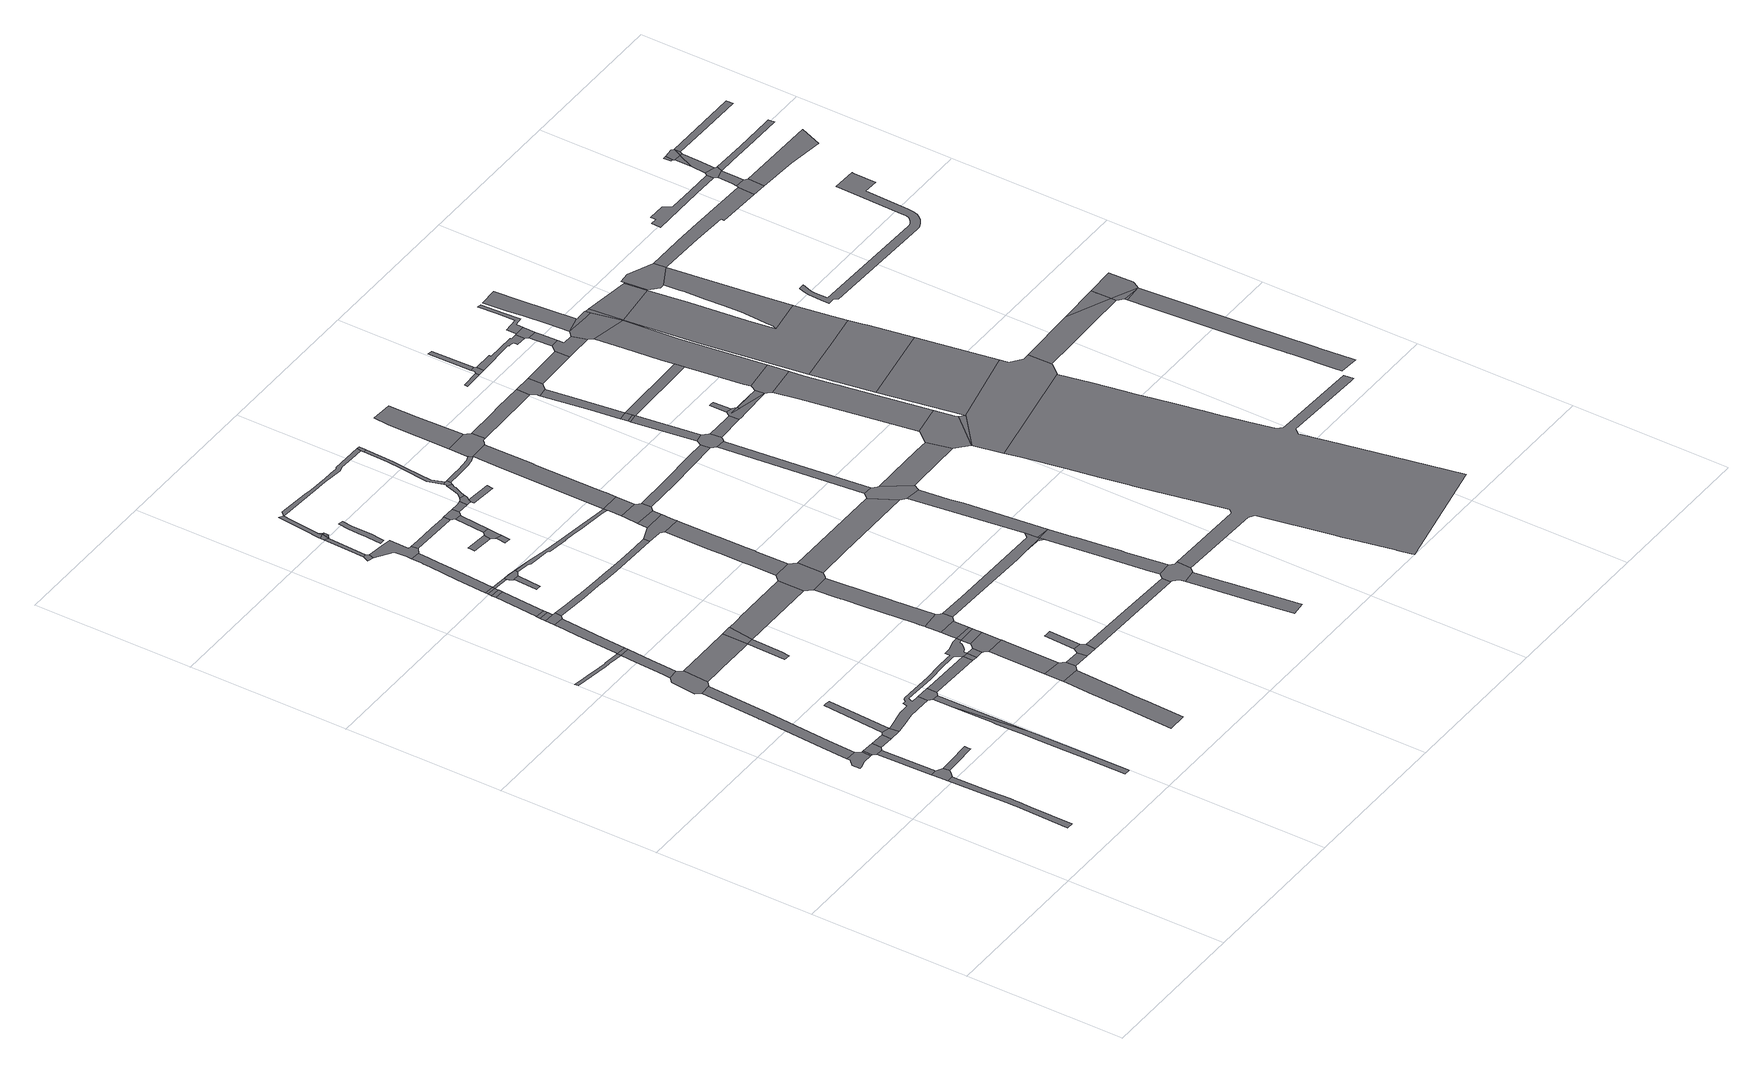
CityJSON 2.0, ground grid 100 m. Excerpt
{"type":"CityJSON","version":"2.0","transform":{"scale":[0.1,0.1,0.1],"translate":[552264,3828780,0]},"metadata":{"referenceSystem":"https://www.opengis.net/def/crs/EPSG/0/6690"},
"CityObjects":{
"road1":{"type":"Road","attributes":{"RoadStructureAttribute.sectionType":"1"},"geometry":[{"type":"MultiSurface","lod":"1","boundaries":[[[0,1,2,3,4,5,6,7,8,9,10,11,12,13,14]]]}]},
"road2":{"type":"Road","geometry":[{"type":"MultiSurface","lod":"1","boundaries":[[[15,16,17,18,19,20,21,22,23]]]}]},
"road3":{"type":"Road","geometry":[{"type":"MultiSurface","lod":"1","boundaries":[[[24,25,26,8,7,27,28,29]]]}]},
"road4":{"type":"Road","attributes":{"RoadStructureAttribute.sectionType":"1"},"geometry":[{"type":"MultiSurface","lod":"1","boundaries":[[[30,25,24,31]]]}]},
"road5":{"type":"Road","attributes":{"RoadStructureAttribute.sectionType":"1"},"geometry":[{"type":"MultiSurface","lod":"1","boundaries":[[[22,21,32,33]]]}]},
"road6":{"type":"Road","geometry":[{"type":"MultiSurface","lod":"1","boundaries":[[[33,32,30,31,34,35]]]}]},
"road7":{"type":"Road","attributes":{"RoadStructureAttribute.sectionType":"1"},"geometry":[{"type":"MultiSurface","lod":"1","boundaries":[[[36,37,38,39,40,29,28]]]}]},
"road8":{"type":"Road","attributes":{"RoadStructureAttribute.sectionType":"1"},"geometry":[{"type":"MultiSurface","lod":"1","boundaries":[[[41,42,43,44,45,46,47,48,15,23]]]}]},
"road9":{"type":"Road","attributes":{"RoadStructureAttribute.sectionType":"1"},"geometry":[{"type":"MultiSurface","lod":"1","boundaries":[[[35,34,49,50]]]}]},
"road10":{"type":"Road","geometry":[{"type":"MultiSurface","lod":"1","boundaries":[[[51,50,49,52,53]]]}]},
"road11":{"type":"Road","attributes":{"RoadStructureAttribute.sectionType":"1"},"geometry":[{"type":"MultiSurface","lod":"1","boundaries":[[[54,55,56,51,53]]]}]},
"road12":{"type":"Road","attributes":{"RoadStructureAttribute.sectionType":"1"},"geometry":[{"type":"MultiSurface","lod":"1","boundaries":[[[57,58,59,60,61,62,63,64,65,66,67,68,69,70,71]]]}]},
"road13":{"type":"Road","geometry":[{"type":"MultiSurface","lod":"1","boundaries":[[[72,73,74,75,76,77,44,43,78,79,80]]]}]},
"road14":{"type":"Road","attributes":{"RoadStructureAttribute.sectionType":"1"},"geometry":[{"type":"MultiSurface","lod":"1","boundaries":[[[81,82,83,84,85,86,87,88,89,90,91,92,93,94,95,96]]]}]},
"road15":{"type":"Road","attributes":{"RoadStructureAttribute.sectionType":"1"},"geometry":[{"type":"MultiSurface","lod":"1","boundaries":[[[70,97,98,99,74,73,100,101,102]]]}]},
"road16":{"type":"Road","geometry":[{"type":"MultiSurface","lod":"1","boundaries":[[[71,70,102,103]]]}]},
"road17":{"type":"Road","attributes":{"RoadStructureAttribute.sectionType":"1"},"geometry":[{"type":"MultiSurface","lod":"1","boundaries":[[[104,81,96,105,106]]]}]},
"road18":{"type":"Road","attributes":{"RoadStructureAttribute.sectionType":"1"},"geometry":[{"type":"MultiSurface","lod":"1","boundaries":[[[107,108,109,110,111,71,103,112,113,114,115]]]}]},
"road19":{"type":"Road","attributes":{"RoadStructureAttribute.sectionType":"1"},"geometry":[{"type":"MultiSurface","lod":"1","boundaries":[[[116,80,79,117,118,119,120,121]]]}]},
"road20":{"type":"Road","geometry":[{"type":"MultiSurface","lod":"1","boundaries":[[[122,123,104,106,124,125]]]}]},
"road21":{"type":"Road","geometry":[{"type":"MultiSurface","lod":"1","boundaries":[[[126,107,115,127,128,129]]]}]},
"road22":{"type":"Road","attributes":{"RoadStructureAttribute.sectionType":"1"},"geometry":[{"type":"MultiSurface","lod":"1","boundaries":[[[130,131,132,133,134,135,136,137,138,139,140,141,142,143,144,145,146,147,148,149,150,151,152,53,52,153,154,155,123,122,156,157,158,159,160,161,162,163,164,165,166,167,168,169,170,171,172,173,174,175,176,177]]]}]},
"road23":{"type":"Road","attributes":{"RoadStructureAttribute.sectionType":"1"},"geometry":[{"type":"MultiSurface","lod":"1","boundaries":[[[178,179,126,129,180]]]}]},
"road24":{"type":"Road","geometry":[{"type":"MultiSurface","lod":"1","boundaries":[[[181,178,180,182,183]]]}]},
"road25":{"type":"Road","geometry":[{"type":"MultiSurface","lod":"1","boundaries":[[[120,184,185,186,187]]]}]},
"road26":{"type":"Road","attributes":{"RoadStructureAttribute.sectionType":"1"},"geometry":[{"type":"MultiSurface","lod":"1","boundaries":[[[188,183,182,189,190]]]}]},
"road27":{"type":"Road","geometry":[{"type":"MultiSurface","lod":"1","boundaries":[[[191,188,190,192]]]}]},
"road28":{"type":"Road","attributes":{"RoadStructureAttribute.sectionType":"1"},"geometry":[{"type":"MultiSurface","lod":"1","boundaries":[[[193,125,124,194,195,170]]]}]},
"road29":{"type":"Road","attributes":{"RoadStructureAttribute.sectionType":"1"},"geometry":[{"type":"MultiSurface","lod":"1","boundaries":[[[196,197,191,192,198,199]]]}]},
"road30":{"type":"Road","geometry":[{"type":"MultiSurface","lod":"1","boundaries":[[[200,121,120,187,201]]]}]},
"road31":{"type":"Road","geometry":[{"type":"MultiSurface","lod":"1","boundaries":[[[202,196,199,203]]]}]},
"road32":{"type":"Road","attributes":{"RoadStructureAttribute.sectionType":"1"},"geometry":[{"type":"MultiSurface","lod":"1","boundaries":[[[204,205,206,207,208,209,210,211,212,213,214,215,216,217,218,219]]]}]},
"road33":{"type":"Road","attributes":{"RoadStructureAttribute.sectionType":"1"},"geometry":[{"type":"MultiSurface","lod":"1","boundaries":[[[203,199,220,221]]]}]},
"road34":{"type":"Road","geometry":[{"type":"MultiSurface","lod":"1","boundaries":[[[203,221,222]]]}]},
"road35":{"type":"Road","attributes":{"RoadStructureAttribute.sectionType":"1"},"geometry":[{"type":"MultiSurface","lod":"1","boundaries":[[[223,224,225,226,227,228,202,203,229,230,231,232,233,234,235]]]}]},
"road36":{"type":"Road","geometry":[{"type":"MultiSurface","lod":"1","boundaries":[[[236,237,238,239,240,241]]]}]},
"road37":{"type":"Road","geometry":[{"type":"MultiSurface","lod":"1","boundaries":[[[242,243,244,245,246]]]}]},
"road38":{"type":"Road","attributes":{"RoadStructureAttribute.sectionType":"1"},"geometry":[{"type":"MultiSurface","lod":"1","boundaries":[[[247,248,236,241,249,250]]]}]},
"road39":{"type":"Road","attributes":{"RoadStructureAttribute.sectionType":"1"},"geometry":[{"type":"MultiSurface","lod":"1","boundaries":[[[221,220,251,252,242,246,253,254,255,256]]]}]},
"road40":{"type":"Road","geometry":[{"type":"MultiSurface","lod":"1","boundaries":[[[170,195,257,171]]]}]},
"road41":{"type":"Road","geometry":[{"type":"MultiSurface","lod":"1","boundaries":[[[258,222,221,256,259]]]}]},
"road42":{"type":"Road","attributes":{"RoadStructureAttribute.sectionType":"1"},"geometry":[{"type":"MultiSurface","lod":"1","boundaries":[[[260,261,262,240,239,263,264,265,223,235,266,267]]]}]},
"road43":{"type":"Road","geometry":[{"type":"MultiSurface","lod":"1","boundaries":[[[268,269,204,219,270,271,272,273]]]}]},
"road44":{"type":"Road","geometry":[{"type":"MultiSurface","lod":"1","boundaries":[[[274,275,247,250,276]]]}]},
"road45":{"type":"Road","attributes":{"RoadStructureAttribute.sectionType":"1"},"geometry":[{"type":"MultiSurface","lod":"1","boundaries":[[[171,257,277,278,279]]]}]},
"road46":{"type":"Road","geometry":[{"type":"MultiSurface","lod":"1","boundaries":[[[276,250,280]]]}]},
"road47":{"type":"Road","geometry":[{"type":"MultiSurface","lod":"1","boundaries":[[[281,274,276]]]}]},
"road48":{"type":"Road","geometry":[{"type":"MultiSurface","lod":"1","boundaries":[[[282,283,281,276,280]]]}]},
"road49":{"type":"Road","geometry":[{"type":"MultiSurface","lod":"1","boundaries":[[[284,274,281]]]}]},
"road50":{"type":"Road","attributes":{"RoadStructureAttribute.sectionType":"1"},"geometry":[{"type":"MultiSurface","lod":"1","boundaries":[[[285,286,287,268,273,288,289]]]}]},
"road51":{"type":"Road","geometry":[{"type":"MultiSurface","lod":"1","boundaries":[[[259,256,290]]]}]},
"road52":{"type":"Road","attributes":{"RoadStructureAttribute.sectionType":"1"},"geometry":[{"type":"MultiSurface","lod":"1","boundaries":[[[291,292,293,201,187,294,295]]]}]},
"road53":{"type":"Road","attributes":{"RoadStructureAttribute.sectionType":"1"},"geometry":[{"type":"MultiSurface","lod":"1","boundaries":[[[296,297,298,299,300,275,274,284,301,302,303]]]}]},
"road54":{"type":"Road","attributes":{"RoadStructureAttribute.sectionType":"1"},"geometry":[{"type":"MultiSurface","lod":"1","boundaries":[[[304,305,306,307,308,309,310,311,312,128,127,313,314,315,316,317,318,319]]]}]},
"road55":{"type":"Road","attributes":{"RoadStructureAttribute.sectionType":"1"},"geometry":[{"type":"MultiSurface","lod":"1","boundaries":[[[320,321,322,323,324,325,326,327,328,329,330,331]]]}]},
"road56":{"type":"Road","geometry":[{"type":"MultiSurface","lod":"1","boundaries":[[[332,333,334,335,336,337,338,279,278,339,285,289]]]}]},
"road57":{"type":"Road","attributes":{"RoadStructureAttribute.sectionType":"1"},"geometry":[{"type":"MultiSurface","lod":"1","boundaries":[[[271,270,340,341]]]}]},
"road58":{"type":"Road","attributes":{"RoadStructureAttribute.sectionType":"1"},"geometry":[{"type":"MultiSurface","lod":"1","boundaries":[[[342,177,343,336,335]]]}]},
"road59":{"type":"Road","attributes":{"RoadStructureAttribute.sectionType":"1"},"geometry":[{"type":"MultiSurface","lod":"1","boundaries":[[[130,177,342,344]]]}]},
"road60":{"type":"Road","geometry":[{"type":"MultiSurface","lod":"1","boundaries":[[[345,346,347,130,344,348,349]]]}]},
"road61":{"type":"Road","attributes":{"RoadStructureAttribute.sectionType":"1"},"geometry":[{"type":"MultiSurface","lod":"1","boundaries":[[[350,351,352,353,354]]]}]},
"road62":{"type":"Road","attributes":{"RoadStructureAttribute.sectionType":"1"},"geometry":[{"type":"MultiSurface","lod":"1","boundaries":[[[355,356,357,267,266,358,359]]]}]},
"road63":{"type":"Road","geometry":[{"type":"MultiSurface","lod":"1","boundaries":[[[360,341,340,361,362,363,364,365]]]}]},
"road64":{"type":"Road","geometry":[{"type":"MultiSurface","lod":"1","boundaries":[[[366,367,368,369,370,371,345,349,372,373,374,375]]]}]},
"road65":{"type":"Road","attributes":{"RoadStructureAttribute.sectionType":"1"},"geometry":[{"type":"MultiSurface","lod":"1","boundaries":[[[376,377,378,360,365]]]}]},
"road66":{"type":"Road","geometry":[{"type":"MultiSurface","lod":"1","boundaries":[[[379,380,381,382,383,384]]]}]},
"road67":{"type":"Road","attributes":{"RoadStructureAttribute.sectionType":"1"},"geometry":[{"type":"MultiSurface","lod":"1","boundaries":[[[385,386,354,353,387,379,384,388,389]]]}]},
"road68":{"type":"Road","attributes":{"RoadStructureAttribute.sectionType":"1"},"geometry":[{"type":"MultiSurface","lod":"1","boundaries":[[[390,391,392,393,394,395,396,397,398,399,400,401,402,403,404,405,406,407,368,367]]]}]},
"road69":{"type":"Road","attributes":{"RoadStructureAttribute.sectionType":"1"},"geometry":[{"type":"MultiSurface","lod":"1","boundaries":[[[256,255,408,409,410,411,412,413,414,415,416,417,418,419,420,421,422,423,290]]]}]},
"road70":{"type":"Road","attributes":{"RoadStructureAttribute.sectionType":"1"},"geometry":[{"type":"MultiSurface","lod":"1","boundaries":[[[424,425,385,389,426,427]]]}]},
"road71":{"type":"Road","geometry":[{"type":"MultiSurface","lod":"1","boundaries":[[[359,358,428,424,427,429,430,431]]]}]},
"road72":{"type":"Road","geometry":[{"type":"MultiSurface","lod":"1","boundaries":[[[432,295,294,433,397,396,434,435,436,437]]]}]},
"road73":{"type":"Road","attributes":{"RoadStructureAttribute.sectionType":"1"},"geometry":[{"type":"MultiSurface","lod":"1","boundaries":[[[438,439,440,441,442,443,444,303,445,446,447,448,449,450,451,452,453,454]]]}]},
"road74":{"type":"Road","attributes":{"RoadStructureAttribute.sectionType":"1"},"geometry":[{"type":"MultiSurface","lod":"1","boundaries":[[[455,456,431,430,457]]]}]},
"road75":{"type":"Road","attributes":{"RoadStructureAttribute.sectionType":"1"},"geometry":[{"type":"MultiSurface","lod":"1","boundaries":[[[458,459,460,461,462,463,432,437,464,465,466,467,468,469,470,471,472]]]}]},
"road76":{"type":"Road","geometry":[{"type":"MultiSurface","lod":"1","boundaries":[[[473,474,475,455,457,476,477,478,479,480,481,482,483]]]}]},
"road77":{"type":"Road","attributes":{"RoadStructureAttribute.sectionType":"1"},"geometry":[{"type":"MultiSurface","lod":"1","boundaries":[[[484,485,486,362,361,487,488,489,490,491]]]}]},
"road78":{"type":"Road","geometry":[{"type":"MultiSurface","lod":"1","boundaries":[[[492,493,319,318,494,495,496,458,472,497,498,499,500]]]}]},
"road79":{"type":"Road","attributes":{"RoadStructureAttribute.sectionType":"1"},"geometry":[{"type":"MultiSurface","lod":"1","boundaries":[[[501,502,503,504,505,506,507,508,473,483,509,510,511,512,513,514,515]]]}]},
"road80":{"type":"Road","geometry":[{"type":"MultiSurface","lod":"1","boundaries":[[[516,517,518,478,477]]]}]},
"road81":{"type":"Road","geometry":[{"type":"MultiSurface","lod":"1","boundaries":[[[519,520,521,522,501,515,523,524]]]}]},
"road82":{"type":"Road","attributes":{"RoadStructureAttribute.sectionType":"1"},"geometry":[{"type":"MultiSurface","lod":"1","boundaries":[[[525,492,500,526]]]}]},
"road83":{"type":"Road","geometry":[{"type":"MultiSurface","lod":"1","boundaries":[[[527,528,525,526,529,530,531,532]]]}]},
"road84":{"type":"Road","attributes":{"RoadStructureAttribute.sectionType":"1"},"geometry":[{"type":"MultiSurface","lod":"1","boundaries":[[[533,534,535,375,374,536,537,538,539,540]]]}]},
"road85":{"type":"Road","attributes":{"RoadStructureAttribute.sectionType":"1"},"geometry":[{"type":"MultiSurface","lod":"1","boundaries":[[[541,542,543,544,521,520,545,546,547,548]]]}]},
"road86":{"type":"Road","geometry":[{"type":"MultiSurface","lod":"1","boundaries":[[[419,418,549,527,532,550]]]}]},
"road87":{"type":"Road","attributes":{"RoadStructureAttribute.sectionType":"1"},"geometry":[{"type":"MultiSurface","lod":"1","boundaries":[[[551,552,553,554,555,556,524,523,557,558,559,560,561,562,563,564,565]]]}]},
"road88":{"type":"Road","geometry":[{"type":"MultiSurface","lod":"1","boundaries":[[[454,453,541,548,566,567]]]}]},
"road89":{"type":"Road","attributes":{"RoadStructureAttribute.sectionType":"1"},"geometry":[{"type":"MultiSurface","lod":"1","boundaries":[[[568,436,435,569,570,571]]]}]},
"road90":{"type":"Road","attributes":{"RoadStructureAttribute.sectionType":"1"},"geometry":[{"type":"MultiSurface","lod":"1","boundaries":[[[572,573,574,575,576,577,578,579,580,581,582,583,584,585,419,550]]]}]},
"road91":{"type":"Road","attributes":{"RoadStructureAttribute.sectionType":"1"},"geometry":[{"type":"MultiSurface","lod":"1","boundaries":[[[586,587,588,589,590,591,592,593,594,595]]]}]},
"road92":{"type":"Road","geometry":[{"type":"MultiSurface","lod":"1","boundaries":[[[596,597,598,491,490,599,600,591,590,601,602,603]]]}]},
"road93":{"type":"Road","geometry":[{"type":"MultiSurface","lod":"1","boundaries":[[[604,605,606,607,551,565,580,579,608,609,610,611,612]]]}]},
"road94":{"type":"Road","geometry":[{"type":"MultiSurface","lod":"1","boundaries":[[[539,538,613,614,615]]]}]},
"road95":{"type":"Road","attributes":{"RoadStructureAttribute.sectionType":"1"},"geometry":[{"type":"MultiSurface","lod":"1","boundaries":[[[616,617,618,530,529,619,620]]]}]},
"road96":{"type":"Road","attributes":{"RoadStructureAttribute.sectionType":"1"},"geometry":[{"type":"MultiSurface","lod":"1","boundaries":[[[621,622,623,624,625,626,627,628,629,539,615,630,631,598,597]]]}]},
"road97":{"type":"Road","attributes":{"RoadStructureAttribute.sectionType":"1"},"geometry":[{"type":"MultiSurface","lod":"1","boundaries":[[[632,633,606,605,634,635,636,637]]]}]},
"road98":{"type":"Road","geometry":[{"type":"MultiSurface","lod":"1","boundaries":[[[539,629,628,540]]]}]},
"road99":{"type":"Road","attributes":{"RoadStructureAttribute.sectionType":"1"},"geometry":[{"type":"MultiSurface","lod":"1","boundaries":[[[638,533,540,628,639,640,641]]]}]},
"road100":{"type":"Road","geometry":[{"type":"MultiSurface","lod":"1","boundaries":[[[642,643,644,571,570,638,641,645,646,647,648,649]]]}]},
"road101":{"type":"Road","attributes":{"RoadStructureAttribute.sectionType":"1"},"geometry":[{"type":"MultiSurface","lod":"1","boundaries":[[[650,642,649,651,652,653]]]}]},
"road102":{"type":"Road","attributes":{"RoadStructureAttribute.sectionType":"1"},"geometry":[{"type":"MultiSurface","lod":"1","boundaries":[[[654,655,656,612,611,657,658,659]]]}]},
"road103":{"type":"Road","geometry":[{"type":"MultiSurface","lod":"1","boundaries":[[[660,661,662,663,616,620,650,653,664,665,666,667]]]}]},
"road104":{"type":"Road","attributes":{"RoadStructureAttribute.sectionType":"1"},"geometry":[{"type":"MultiSurface","lod":"1","boundaries":[[[668,669,670,671,672,673,663,662]]]}]},
"road105":{"type":"Road","attributes":{"RoadStructureAttribute.sectionType":"1"},"geometry":[{"type":"MultiSurface","lod":"1","boundaries":[[[674,675,672,671]]]}]},
"road106":{"type":"Road","geometry":[{"type":"MultiSurface","lod":"1","boundaries":[[[676,677,675,674]]]}]},
"road107":{"type":"Road","attributes":{"RoadStructureAttribute.sectionType":"1"},"geometry":[{"type":"MultiSurface","lod":"1","boundaries":[[[678,679,680,647,646,681,682,683]]]}]},
"road108":{"type":"Road","attributes":{"RoadStructureAttribute.sectionType":"1"},"geometry":[{"type":"MultiSurface","lod":"1","boundaries":[[[684,685,686,687,688,677,676]]]}]},
"road109":{"type":"Road","attributes":{"RoadStructureAttribute.sectionType":"1"},"geometry":[{"type":"MultiSurface","lod":"1","boundaries":[[[689,690,667,666,691]]]}]},
"road110":{"type":"Road","geometry":[{"type":"MultiSurface","lod":"1","boundaries":[[[692,693,694,695]]]}]},
"road111":{"type":"Road","geometry":[{"type":"MultiSurface","lod":"1","boundaries":[[[696,654,659,697,687,686,698,699]]]}]},
"road112":{"type":"Road","geometry":[{"type":"MultiSurface","lod":"1","boundaries":[[[700,701,702,703,704,692,695,705,706]]]}]},
"road113":{"type":"Road","attributes":{"RoadStructureAttribute.sectionType":"1"},"geometry":[{"type":"MultiSurface","lod":"1","boundaries":[[[707,703,702,708]]]}]},
"road114":{"type":"Road","geometry":[{"type":"MultiSurface","lod":"1","boundaries":[[[709,710,711]]]}]},
"road115":{"type":"Road","geometry":[{"type":"MultiSurface","lod":"1","boundaries":[[[712,713,714,715,716,717]]]}]},
"road116":{"type":"Road","attributes":{"RoadStructureAttribute.sectionType":"1"},"geometry":[{"type":"MultiSurface","lod":"1","boundaries":[[[718,676,674,671,719]]]}]},
"road117":{"type":"Road","attributes":{"RoadStructureAttribute.sectionType":"1"},"geometry":[{"type":"MultiSurface","lod":"1","boundaries":[[[716,720,721,689,691,722,723,724,711,710,709,725,726,717]]]}]},
"road118":{"type":"Road","attributes":{"RoadStructureAttribute.sectionType":"1"},"geometry":[{"type":"MultiSurface","lod":"1","boundaries":[[[727,728,696,699,729,730]]]}]},
"road119":{"type":"Road","geometry":[{"type":"MultiSurface","lod":"1","boundaries":[[[731,725,709,732]]]}]},
"road120":{"type":"Road","attributes":{"RoadStructureAttribute.sectionType":"1"},"geometry":[{"type":"MultiSurface","lod":"1","boundaries":[[[732,709,711,724,733]]]}]},
"road121":{"type":"Road","attributes":{"RoadStructureAttribute.sectionType":"1"},"geometry":[{"type":"MultiSurface","lod":"1","boundaries":[[[734,735,736,737,738,706,705,739,740,741,742,743,744,745,746,747]]]}]},
"road122":{"type":"Road","geometry":[{"type":"MultiSurface","lod":"1","boundaries":[[[748,749,750,751,683,682,752,753]]]}]},
"road123":{"type":"Road","attributes":{"function":"3","RoadStructureAttribute.sectionType":"1"},"geometry":[{"type":"MultiSurface","lod":"1","boundaries":[[[754,753,752,755,756,757]]]}]},
"road124":{"type":"Road","attributes":{"function":"3","RoadStructureAttribute.sectionType":"1"},"geometry":[{"type":"MultiSurface","lod":"1","boundaries":[[[758,759,760,761,762,750,749]]]}]},
"road125":{"type":"Road","geometry":[{"type":"MultiSurface","lod":"1","boundaries":[[[763,764,765,727,730,766,767,768]]]}]},
"road126":{"type":"Road","attributes":{"RoadStructureAttribute.sectionType":"1"},"geometry":[{"type":"MultiSurface","lod":"1","boundaries":[[[769,770,765,764,771,772]]]}]},
"road127":{"type":"Road","geometry":[{"type":"MultiSurface","lod":"1","boundaries":[[[773,774,775,733,724,776,760,759]]]}]},
"road128":{"type":"Road","geometry":[{"type":"MultiSurface","lod":"1","boundaries":[[[777,747,746,769,772,778]]]}]},
"road129":{"type":"Road","geometry":[{"type":"MultiSurface","lod":"1","boundaries":[[[779,780,781,782,783,784,785,786,787,788,789,790,791,792,793,794,795,796,797,798,799,800,801,802,803,804,805,806,807,808,603,602,809,810,811,812,813,814,815,816,817,818,819,820,821,822,823,824,825,826,827,828,829,830]]]}]},
"road130":{"type":"Road","geometry":[{"type":"MultiSurface","lod":"1","boundaries":[[[831,832,833,718,719,834,835,774,773,836,837,838,839]]]}]},
"road131":{"type":"Road","attributes":{"RoadStructureAttribute.sectionType":"1"},"geometry":[{"type":"MultiSurface","lod":"1","boundaries":[[[840,841,842,843,777,778,844,845,846,847]]]}]},
"road132":{"type":"Road","geometry":[{"type":"MultiSurface","lod":"1","boundaries":[[[848,849,850,851,757,756,795,794,852,853,854,855]]]}]},
"road133":{"type":"Road","geometry":[{"type":"MultiSurface","lod":"1","boundaries":[[[856,857,768,767,858,831,839,859]]]}]},
"road134":{"type":"Road","geometry":[{"type":"MultiSurface","lod":"1","boundaries":[[[860,861,857,859,862,863,864]]]}]},
"road135":{"type":"Road","attributes":{"function":"3","RoadStructureAttribute.sectionType":"1"},"geometry":[{"type":"MultiSurface","lod":"1","boundaries":[[[865,866,867,868,869,870,857,861]]]}]},
"road136":{"type":"Road","attributes":{"function":"1"},"geometry":[{"type":"MultiSurface","lod":"1","boundaries":[[[871,872,873,757,851]]]}]},
"road137":{"type":"Road","attributes":{"function":"3","RoadStructureAttribute.sectionType":"1"},"geometry":[{"type":"MultiSurface","lod":"1","boundaries":[[[862,859,874,859,839,875,876]]]}]},
"road138":{"type":"Road","geometry":[{"type":"MultiSurface","lod":"1","boundaries":[[[877,878,879,880,881,873,872]]]}]},
"road139":{"type":"Road","geometry":[{"type":"MultiSurface","lod":"1","boundaries":[[[876,875,882,883]]]}]},
"road140":{"type":"Road","attributes":{"function":"1","RoadStructureAttribute.sectionType":"7"},"geometry":[{"type":"MultiSurface","lod":"1","boundaries":[[[884,885,886,882,875,887,888,889,881,880,879,890,891,892]]]}]},
"road141":{"type":"Road","attributes":{"function":"3","RoadStructureAttribute.sectionType":"1"},"geometry":[{"type":"MultiSurface","lod":"1","boundaries":[[[893,883,882,894]]]}]},
"road142":{"type":"Road","attributes":{"function":"3","RoadStructureAttribute.sectionType":"1"},"geometry":[{"type":"MultiSurface","lod":"1","boundaries":[[[895,896,897,898,899,900,901,902,903,904,905,906,892,891]]]}]},
"road143":{"type":"Road","geometry":[{"type":"MultiSurface","lod":"1","boundaries":[[[907,908,893,894,909,897,896,910]]]}]},
"road144":{"type":"Road","attributes":{"RoadStructureAttribute.sectionType":"1"},"geometry":[{"type":"MultiSurface","lod":"1","boundaries":[[[911,855,854,912,913,914,915]]]}]},
"road145":{"type":"Road","attributes":{"RoadStructureAttribute.sectionType":"1"},"geometry":[{"type":"MultiSurface","lod":"1","boundaries":[[[916,911,915]]]}]},
"road146":{"type":"Road","attributes":{"RoadStructureAttribute.sectionType":"1"},"geometry":[{"type":"MultiSurface","lod":"1","boundaries":[[[917,918,919,920,921,922,923,924,925,926,927,928,929,930,931]]]}]},
"road147":{"type":"Road","attributes":{"RoadStructureAttribute.sectionType":"1"},"geometry":[{"type":"MultiSurface","lod":"1","boundaries":[[[932,933,934,910,896,935,936,937,938,939,940]]]}]},
"road148":{"type":"Road","attributes":{"RoadStructureAttribute.sectionType":"1"},"geometry":[{"type":"MultiSurface","lod":"1","boundaries":[[[941,942,915]]]}]},
"road149":{"type":"Road","attributes":{"RoadStructureAttribute.sectionType":"1"},"geometry":[{"type":"MultiSurface","lod":"1","boundaries":[[[915,914,943,922]]]}]},
"road150":{"type":"Road","attributes":{"RoadStructureAttribute.sectionType":"1"},"geometry":[{"type":"MultiSurface","lod":"1","boundaries":[[[943,923,922]]]}]},
"road151":{"type":"Road","geometry":[{"type":"MultiSurface","lod":"1","boundaries":[[[944,916,915,922,945,946]]]}]},
"road152":{"type":"Road","attributes":{"RoadStructureAttribute.sectionType":"1"},"geometry":[{"type":"MultiSurface","lod":"1","boundaries":[[[947,948,949,950,951,952,953,954,955,956,957,958,959,960,961,962,963,964,965,966,967,968,969,970,971,972,973,974,975,976,977,978,979,980]]]}]},
"road153":{"type":"Road","attributes":{"RoadStructureAttribute.sectionType":"1"},"geometry":[{"type":"MultiSurface","lod":"1","boundaries":[[[981,982,983,984,985,986,987,988,989,990,991]]]}]},
"road154":{"type":"Road","geometry":[{"type":"MultiSurface","lod":"1","boundaries":[[[992,993,994,940,939,995,996,997,998,999]]]}]},
"road155":{"type":"Road","attributes":{"RoadStructureAttribute.sectionType":"1"},"geometry":[{"type":"MultiSurface","lod":"1","boundaries":[[[1000,1001,1002,1003,992,999]]]}]},
"road156":{"type":"Road","geometry":[{"type":"MultiSurface","lod":"1","boundaries":[[[1004,1005,991,990,1006,1002,1001,1007,1008]]]}]},
"road157":{"type":"Road","attributes":{"RoadStructureAttribute.sectionType":"1"},"geometry":[{"type":"MultiSurface","lod":"1","boundaries":[[[1009,1010,1004,1008,1011,1012]]]}]},
"road158":{"type":"Road","attributes":{"RoadStructureAttribute.sectionType":"1"},"geometry":[{"type":"MultiSurface","lod":"1","boundaries":[[[1013,1014,1015,1016]]]}]},
"road159":{"type":"Road","attributes":{"RoadStructureAttribute.sectionType":"1"},"geometry":[{"type":"MultiSurface","lod":"1","boundaries":[[[1017,1010,1009]]]}]},
"road160":{"type":"Road","geometry":[{"type":"MultiSurface","lod":"1","boundaries":[[[1018,1013,1016,1017,1009,1019]]]}]},
"road161":{"type":"Road","attributes":{"RoadStructureAttribute.sectionType":"1"},"geometry":[{"type":"MultiSurface","lod":"1","boundaries":[[[1019,1009,1012,1020]]]}]},
"road162":{"type":"Road","attributes":{"RoadStructureAttribute.sectionType":"1"},"geometry":[{"type":"MultiSurface","lod":"1","boundaries":[[[996,995,1021,1022,1023]]]}]},
"road163":{"type":"Road","attributes":{"RoadStructureAttribute.sectionType":"1"},"geometry":[{"type":"MultiSurface","lod":"1","boundaries":[[[1024,1025,1007,1001,1026,1027,1028,1029]]]}]},
"road164":{"type":"Road","attributes":{"RoadStructureAttribute.sectionType":"1"},"geometry":[{"type":"MultiSurface","lod":"1","boundaries":[[[1030,1019,1020,1031,1032,1033]]]}]}
},
"vertices":[
[441,528,0],[443,606,0],[442,640,0],[442,642,0],[442,659,0],[442,660,0],[438,784,0],[431,1026,0],[391,1024,0],[396,855,0],[402,659,0],[403,610,0],[403,606,0],[395,259,0],[436,257,0],
[257,1586,0],[256,1568,0],[222,1533,0],[225,1483,0],[239,1483,0],[285,1497,0],[348,1494,0],[351,1552,0],[326,1583,0],
[429,1130,0],[388,1129,0],[390,1077,0],[451,1045,0],[472,1066,0],[470,1107,0],
[379,1473,0],[420,1471,0],
[359,1494,0],[362,1552,0],
[441,1489,0],[443,1549,0],
[549,1070,0],[694,1077,0],[693,1096,0],[692,1115,0],[547,1110,0],
[335,1758,0],[363,2165,0],[385,2563,0],[315,2560,0],[293,2185,0],[293,2180,0],[292,2162,0],[264,1757,0],
[533,1485,0],[536,1545,0],
[555,1555,0],[611,1482,0],[605,1543,0],
[629,1945,0],[606,1948,0],[584,1949,0],
[253,3141,0],[245,3142,0],[203,3147,0],[133,3157,0],[77,3166,0],[6,3178,0],[9,3156,0],[62,3148,0],[167,3133,0],[232,3123,0],[253,3120,0],[263,3119,0],[277,3118,0],[356,3108,0],[358,3132,0],
[401,2778,0],[398,2781,0],[335,2776,0],[328,2770,0],[305,2748,0],[288,2588,0],[389,2566,0],[417,2588,0],[424,2749,0],
[950,1354,0],[951,1271,0],[952,1202,0],[953,1094,0],[953,1093,0],[955,991,0],[956,897,0],[957,843,0],[959,644,0],[960,550,0],[962,258,0],[1002,257,0],[1001,257,0],[1001,270,0],[996,844,0],[996,897,0],
[350,3005,0],[342,2863,0],[337,2805,0],[404,2855,0],[411,2951,0],[422,3105,0],
[423,3128,0],
[948,1482,0],[991,1463,0],[990,1480,0],
[385,3553,0],[381,3487,0],[375,3395,0],[373,3372,0],[359,3140,0],[432,3274,0],[441,3385,0],[447,3491,0],[451,3549,0],
[690,2751,0],[518,2588,0],[671,2589,0],[672,2589,0],[814,2589,0],[813,2751,0],
[928,1566,0],[927,1504,0],[1009,1501,0],[1011,1563,0],
[388,3614,0],[473,3568,0],[477,3609,0],[456,3611,0],
[1468,1671,0],[1427,1669,0],[1401,1663,0],[1370,1651,0],[1323,1649,0],[1325,1619,0],[1297,1619,0],[1212,1620,0],[1094,1614,0],[1057,1616,0],[925,1621,0],[882,1622,0],[868,1617,0],[858,1609,0],[852,1599,0],[833,1601,0],[824,1569,0],[773,1570,0],[772,1570,0],[764,1570,0],[762,1571,0],[611,1542,0],[609,1542,0],[680,1493,0],[766,1507,0],[887,1506,0],[873,1567,0],[876,1581,0],[883,1598,0],[886,1600,0],[924,1598,0],[1056,1593,0],[1094,1591,0],[1213,1598,0],[1297,1596,0],[1312,1596,0],[1323,1595,0],[1330,1590,0],[1336,1582,0],[1345,1570,0],[1355,1553,0],[1389,1552,0],[1389,1573,0],[1410,1585,0],[1429,1604,0],[1443,1621,0],[1448,1639,0],[1469,1640,0],
[390,3651,0],[389,3644,0],[458,3647,0],
[394,3677,0],[459,3673,0],[398,3677,0],
[808,2347,0],[849,2345,0],[853,2396,0],[859,2589,0],
[417,3952,0],[468,3796,0],[478,3948,0],
[418,3979,0],[479,3975,0],
[1028,1562,0],[1026,1501,0],[1353,1491,0],
[420,4005,0],[418,3985,0],[480,3989,0],[481,4000,0],
[882,2752,0],[883,2752,0],
[421,4020,0],[482,4017,0],
[1464,979,0],[1461,920,0],[1456,779,0],[1455,749,0],[1450,648,0],[1450,645,0],[1443,485,0],[1433,266,0],[1555,267,0],[1564,502,0],[1568,598,0],[1570,643,0],[1575,744,0],[1575,754,0],[1580,867,0],[1585,973,0],
[580,3989,0],[581,4006,0],
[582,4008,0],
[455,4518,0],[453,4461,0],[452,4445,0],[452,4443,0],[448,4395,0],[433,4212,0],[495,4210,0],[495,4211,0],[498,4254,0],[500,4291,0],[507,4388,0],[511,4447,0],[516,4515,0],
[326,4746,0],[312,4708,0],[323,4704,0],[348,4696,0],[359,4730,0],[349,4745,0],
[602,3956,0],[596,3807,0],[613,3807,0],[630,3806,0],[639,3955,0],
[337,5007,0],[333,4867,0],[349,4746,0],[361,4993,0],
[587,3978,0],[600,3958,0],[640,3956,0],[652,3964,0],[671,3977,0],[673,3995,0],
[1388,1490,0],
[624,4004,0],[673,3997,0],
[522,4582,0],[528,4708,0],[490,4713,0],[449,4630,0],[454,4627,0],[457,4552,0],[549,4540,0],[544,4581,0],
[1467,1103,0],[1466,1022,0],[1616,999,0],[1616,1060,0],[1603,1075,0],[1588,1090,0],
[370,5041,0],[337,5027,0],[372,5027,0],
[1428,1489,0],[1441,1489,0],[1441,1550,0],
[376,5007,0],
[378,5045,0],
[386,5010,0],[386,5040,0],
[366,5063,0],
[1469,1460,0],[1468,1366,0],[1467,1246,0],[1589,1436,0],[1589,1459,0],
[765,3985,0],
[985,2752,0],[984,2752,0],[947,2752,0],[1372,2591,0],[1369,2754,0],
[369,5321,0],[364,5257,0],[350,5141,0],[348,5140,0],[336,5038,0],[370,5105,0],[389,5257,0],[395,5303,0],
[1201,3565,0],[1104,3567,0],[1029,3569,0],[897,3576,0],[832,3580,0],[807,3582,0],[674,3591,0],[673,3591,0],[560,3601,0],[633,3553,0],[672,3551,0],[808,3544,0],[861,3540,0],[969,3534,0],[1283,3525,0],[1283,3563,0],
[491,4951,0],[487,4883,0],[483,4828,0],[478,4763,0],[476,4733,0],[509,4734,0],[511,4761,0],[518,4821,0],[520,4886,0],[519,4944,0],[526,5011,0],[498,5016,0],
[1590,1471,0],[1588,1569,0],[1587,1571,0],[1587,1583,0],[1470,1581,0],[1459,1569,0],[1449,1559,0],[1447,1482,0],
[1725,996,0],[1716,1056,0],
[1586,1643,0],[1470,1591,0],
[1586,1665,0],
[1467,1769,0],[1468,1695,0],[1468,1694,0],[1585,1765,0],[1585,1770,0],
[701,4314,0],[700,4293,0],[698,4272,0],[834,4260,0],[841,4303,0],
[846,4573,0],[735,4576,0],[605,4579,0],[858,4532,0],[858,4574,0],
[1738,1088,0],[1800,994,0],[1805,1054,0],[1799,1064,0],[1798,1066,0],[1788,1082,0],
[1603,1861,0],[1583,1880,0],[1464,1869,0],[1465,1857,0],[1467,1830,0],[1467,1804,0],[1590,1770,0],[1609,1787,0],[1614,1792,0],[1611,1854,0],
[1793,1282,0],[1769,1283,0],[1746,1283,0],
[854,4237,0],[853,4226,0],[849,4173,0],[868,4171,0],[888,4169,0],[893,4226,0],
[862,4319,0],[844,4302,0],[837,4257,0],[897,4268,0],[901,4316,0],
[1561,2145,0],[1561,2151,0],[1555,2215,0],[1555,2224,0],[1555,2225,0],[1553,2248,0],[1529,2553,0],[1407,2549,0],[1419,2403,0],[1419,2402,0],[1421,2387,0],[1422,2371,0],[1432,2244,0],[1441,2141,0],[1442,2134,0],[1459,1935,0],[1461,1905,0],[1461,1904,0],
[737,3967,0],[750,3966,0],[770,3955,0],[909,3938,0],[918,3930,0],[1044,3912,0],[1049,3914,0],[1110,3906,0],[1187,3895,0],[1351,3875,0],[1388,3869,0],[1389,3889,0],[1354,3894,0],[1189,3917,0],[1042,3937,0],[921,3953,0],
[879,4510,0],[879,4507,0],[919,4502,0],[919,4505,0],
[877,4513,0],[925,4512,0],[940,4530,0],[940,4574,0],
[1405,2790,0],[1406,2556,0],[1535,2560,0],[1562,2591,0],[1559,2752,0],[1524,2791,0],
[909,5299,0],[897,5293,0],[848,5295,0],[794,5298,0],[670,5306,0],[614,5312,0],[419,5330,0],[401,5303,0],[403,5303,0],[682,5286,0],[768,5280,0],[894,5266,0],[930,5274,0],[1022,5272,0],[1023,5270,0],[1101,5268,0],[1109,5295,0],
[1019,4577,0],[993,4574,0],[1017,4528,0],
[1398,3502,0],[1400,3228,0],[1400,3183,0],[1401,3124,0],[1402,3005,0],[1403,2967,0],[1523,2899,0],[1522,2965,0],[1522,3000,0],[1522,3001,0],[1522,3009,0],[1521,3061,0],[1519,3234,0],[1519,3269,0],[1517,3500,0],
[1043,4591,0],[1030,4581,0],[1023,4578,0],[1034,4528,0],[1050,4527,0],[1058,4543,0],[1059,4545,0],[1063,4551,0],[1070,4563,0],[1075,4573,0],[1078,4582,0],
[2096,1045,0],[2092,1045,0],[2091,1045,0],[1865,992,0],[2125,984,0],[2298,979,0],[2517,973,0],[2518,1031,0],
[1378,3601,0],[1372,3598,0],[1370,3522,0],[1377,3522,0],[1396,3504,0],[1517,3501,0],[1517,3503,0],[1517,3525,0],[1517,3602,0],
[1097,4711,0],[1080,4656,0],[1070,4624,0],[1069,4619,0],[1065,4615,0],[1061,4610,0],[1060,4609,0],[1056,4604,0],[1083,4597,0],[1088,4611,0],[1094,4625,0],[1100,4639,0],[1113,4664,0],[1109,4667,0],[1125,4694,0],
[1050,4504,0],[1213,4490,0],[1217,4530,0],
[1122,4736,0],[1120,4736,0],[1102,4730,0],[1105,4719,0],[1133,4708,0],[1133,4736,0],
[1382,3667,0],[1516,3658,0],
[1388,3775,0],[1387,3744,0],[1544,3686,0],[1540,3745,0],[1531,3754,0],[1514,3772,0],
[2449,1869,0],[2422,1836,0],[1792,1847,0],[1792,1787,0],[2233,1776,0],[2316,1776,0],[2454,1778,0],[2453,1788,0],
[1106,5249,0],[1100,5092,0],[1091,4999,0],[1070,4824,0],[1095,4814,0],[1109,4982,0],[1118,5072,0],[1125,5249,0],
[1390,3869,0],[1514,3890,0],
[1376,4755,0],[1359,4749,0],[1343,4743,0],[1297,4739,0],[1253,4735,0],[1215,4736,0],[1206,4709,0],[1264,4711,0],[1297,4712,0],[1311,4713,0],[1327,4715,0],[1343,4718,0],[1360,4722,0],[1376,4727,0],[1388,4731,0],
[1126,5262,0],[1127,5294,0],
[1783,2752,0],[1785,2592,0],[2327,2595,0],[2240,2751,0],
[1514,3960,0],[1514,3961,0],[1514,4029,0],[1513,4422,0],[1513,4423,0],[1512,4695,0],[1512,4701,0],[1512,4735,0],[1392,4732,0],[1392,4700,0],[1392,4695,0],[1390,4584,0],[1389,4320,0],[1389,3899,0],
[2701,544,0],[2701,545,0],[2678,716,0],[2678,717,0],[2652,920,0],[2563,909,0],[2612,528,0],[2612,527,0],[2647,262,0],[2737,270,0],
[2664,1041,0],[2634,1064,0],[2543,1059,0],[2529,972,0],[2558,942,0],[2665,936,0],[2678,950,0],[2681,1040,0],
[1541,4868,0],[1526,4882,0],[1376,4876,0],[1376,4762,0],[1512,4737,0],[1523,4748,0],[1539,4764,0],[1561,4764,0],[1559,4852,0],
[2424,1774,0],[2427,1774,0],[2458,1747,0],
[2148,3760,0],[2034,3758,0],[1773,3749,0],[1774,3688,0],[2151,3700,0],
[2632,1093,0],[2602,1319,0],[2600,1351,0],[2589,1437,0],[2566,1614,0],[2565,1620,0],[2558,1671,0],[2544,1779,0],[2455,1778,0],[2497,1428,0],[2536,1114,0],
[1384,5366,0],[1377,5267,0],[1520,5179,0],[1520,5180,0],[1518,5268,0],[1516,5357,0],
[2357,2567,0],[2490,2293,0],[2476,2374,0],[2455,2556,0],
[2270,2782,0],[2256,2767,0],[2244,2755,0],[2460,2565,0],[2477,2596,0],[2363,2752,0],[2358,2756,0],[2330,2780,0],
[2181,3675,0],[2330,2782,0],[2286,3224,0],[2241,3671,0],
[2016,4858,0],[1832,4856,0],[1762,4854,0],[1763,4768,0],[1924,4770,0],[2013,4771,0],
[2251,3773,0],[2236,3788,0],[2222,3804,0],[2167,3795,0],[2250,3682,0],[2259,3693,0],[2263,3699,0],[2255,3768,0],
[2201,3964,0],[2193,4028,0],[2171,4188,0],[2170,4194,0],[2113,4186,0],[2131,4054,0],
[2168,4210,0],[2111,4202,0],
[2163,4254,0],[2105,4246,0],
[2818,2754,0],[2806,2754,0],[2630,2754,0],[2528,2598,0],[2863,2602,0],[2825,2755,0],
[2147,4385,0],[2122,4567,0],[2098,4729,0],[2039,4721,0],[2081,4424,0],
[2446,3770,0],[2414,3769,0],[2449,3706,0],
[2012,5119,0],[1894,5115,0],[1896,5095,0],[2012,5098,0],
[2131,4860,0],[2036,4744,0],[2114,4747,0],[2132,4767,0],
[2057,5147,0],[2055,5151,0],[2053,5156,0],[2024,5155,0],[2024,5134,0],[2061,5100,0],[2060,5145,0],
[2018,5430,0],[2047,5425,0],
[2531,3772,0],[2474,3771,0],[2531,3758,0],
[2498,3907,0],[2482,3908,0],[2465,3908,0],[2465,3907,0],[2468,3802,0],[2503,3794,0],
[2669,4266,0],[2677,4206,0],
[2466,3799,0],[2456,3785,0],[2477,3707,0],[2506,3708,0],[2716,3716,0],[2531,3774,0],[2508,3790,0],
[2409,4865,0],[2243,4862,0],[2290,4771,0],[2412,4774,0],
[2567,3774,0],[2646,3774,0],
[2710,3773,0],
[2388,5124,0],[2376,5123,0],[2375,5134,0],[2186,5133,0],[2185,5145,0],[2315,5107,0],[2315,5102,0],[2333,5102,0],[2346,5097,0],[2350,5093,0],[2352,5085,0],[2353,5070,0],[2417,5066,0],[2415,5125,0],
[3106,2751,0],[3086,2869,0],[2889,2836,0],[2889,2833,0],[2940,2532,0],[3114,2731,0],
[3130,2714,0],[2941,2532,0],[2942,2531,0],[3146,2702,0],
[2961,3626,0],[2950,3711,0],[2748,3686,0],[2776,3533,0],[2887,2844,0],
[2499,4866,0],[2498,4908,0],[2441,4905,0],[2450,4775,0],[2593,4777,0],[2569,4866,0],
[2433,5050,0],[2435,5005,0],[2493,5021,0],[2493,5049,0],
[2934,3839,0],[2732,3813,0],[2727,3803,0],[2738,3695,0],
[2427,5125,0],[2493,5125,0],
[4013,1203,0],[3989,1204,0],[3961,1233,0],[3928,1392,0],[3902,1521,0],[3902,1522,0],[3901,1525,0],[3876,1656,0],[3874,1670,0],[3850,1792,0],[3848,1805,0],[3820,1943,0],[3801,2042,0],[3791,2104,0],[3755,2293,0],[3718,2486,0],[2978,2344,0],[2998,2243,0],[3045,1994,0],[3081,1785,0],[3110,1635,0],[3114,1615,0],[3115,1613,0],[3116,1607,0],[3141,1479,0],[3196,1205,0],[3226,1055,0],[3206,1034,0],[3205,1033,0],[3200,1028,0],[3225,934,0],[3231,929,0],[3255,909,0],[3344,450,0],[3350,422,0],[3363,358,0],[3415,106,0],[3416,101,0],[3416,100,0],[3433,17,0],[3436,2,0],[4179,151,0],[4094,574,0],[4018,949,0],[4015,963,0],[3988,1095,0],[3986,1109,0],[4011,1141,0],[4013,1143,0],[4532,1123,0],[4559,1123,0],[4551,1184,0],
[2618,4752,0],[2636,4565,0],[2660,4339,0],[2689,4113,0],[2724,3853,0],[2927,3901,0],[2866,4378,0],[2848,4587,0],[2839,4706,0],
[2509,5431,0],[2517,5313,0],[2523,5196,0],[2426,5190,0],[2494,5171,0],[2549,5179,0],[2543,5289,0],[2534,5426,0],
[3735,2708,0],[3664,2763,0],[3663,2770,0],[3655,2814,0],[3766,2543,0],[3776,2556,0],[3779,2559,0],[3774,2710,0],
[2754,4891,0],[2601,4897,0],[2614,4756,0],[2801,4891,0],
[2718,4921,0],[2715,4925,0],[2795,4920,0],[2793,4924,0],[2724,4923,0],
[2685,5280,0],[2674,5434,0],[2554,5426,0],[2566,5279,0],[2579,5179,0],[2593,5032,0],
[3636,2925,0],[3569,3307,0],[3051,3217,0],
[2827,4890,0],[2844,4712,0],[2824,4919,0],
[3522,3581,0],[3517,3609,0],[3502,3690,0],[3275,3653,0],[2988,3607,0],
[3132,4742,0],[3117,4881,0],
[3204,4149,0],[3204,4150,0],[3163,4497,0],[2878,4416,0],[2895,4262,0],[2960,3783,0],[3485,3788,0],[3450,4011,0],[3227,3975,0],
[3122,4886,0],[3137,4742,0],
[3427,4183,0],[3359,4768,0],[3219,4695,0],[3230,4594,0],[3232,4571,0],[3238,4436,0],[3244,4328,0],[3248,4213,0],[3244,4131,0],[3240,4046,0],[3238,4003,0],[3230,3984,0],
[3191,4909,0],[3123,4906,0],[3189,4694,0],[3352,4844,0],
[4167,2724,0],[3979,2562,0],[4198,2568,0],[4437,2573,0],[4436,2605,0],
[4432,2732,0],
[4699,1221,0],[4683,1422,0],[4681,1438,0],[4660,1677,0],[4649,1800,0],[4594,2535,0],[4473,2524,0],[4484,2397,0],[4530,1799,0],[4552,1554,0],[4553,1547,0],[4555,1514,0],[4576,1259,0],[4580,1212,0],[4701,1202,0],
[3773,4837,0],[3586,4842,0],[3493,4843,0],[3373,4768,0],[3661,4762,0],[3877,4751,0],[3877,4731,0],[4155,4719,0],[4160,4825,0],
[4433,2698,0],[4436,2606,0],
[4472,2541,0],
[4619,2738,0],[4621,2577,0],[4624,2584,0],
[4605,4383,0],[4458,4388,0],[4454,4233,0],[4447,3961,0],[4444,3926,0],[4439,3907,0],[4420,3887,0],[4402,3876,0],[4386,3870,0],[4376,3869,0],[3606,3891,0],[3607,3974,0],[3610,4001,0],[3617,4027,0],[3630,4062,0],[3595,4063,0],[3586,4037,0],[3578,4008,0],[3575,3989,0],[3573,3890,0],[3572,3859,0],[3612,3858,0],[3632,3836,0],[4378,3815,0],[4398,3817,0],[4426,3827,0],[4455,3845,0],[4478,3871,0],[4490,3891,0],[4497,3916,0],[4501,3957,0],[4508,4232,0],[4603,4230,0],[4605,4372,0],
[4000,5028,0],[3827,5029,0],[3792,5076,0],[3682,5077,0],[3682,5042,0],[3640,5045,0],[3638,4987,0],[3823,4986,0],[3995,4986,0],[4160,4985,0],[4155,5027,0],
[4169,4840,0],[4169,4837,0],[4164,4830,0],[4246,4716,0],[4252,4823,0],[4244,4829,0],[4236,4835,0],[4232,4838,0],
[4233,4877,0],[4235,4980,0],[4175,4965,0],[4174,4875,0],
[4172,5047,0],[4165,5035,0],[4168,4975,0],[4250,5021,0],[4237,5028,0],
[4226,5241,0],[4179,5137,0],[4241,5140,0],[4243,5240,0],
[4177,5305,0],[4158,5304,0],[4160,5257,0],[4173,5255,0],
[4178,5242,0],
[4242,5310,0],[4252,5298,0],
[4252,5258,0],
[4498,4701,0],[4724,4673,0],[4780,4813,0],
[4722,5015,0],[4477,5015,0],[4340,4982,0],[4558,4979,0],[4750,4976,0],[4750,5016,0],
[4619,5297,0],[4525,5256,0],[4765,5253,0],[4765,5296,0]
]}
